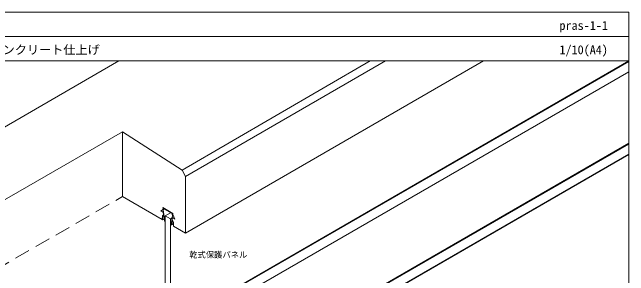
# Model space of a CAD drawing. Units: millimetres, scale not verified. Extents: x -1381 to 1379, y -955 to 955.
# Drawn here: x -143 to 1379, y 305 to 955 of the extents above; entities that cross this region are included whole.
import ezdxf
from ezdxf.enums import TextEntityAlignment as Align

# ---------------------------------------------------------------- set-up
doc = ezdxf.new("R2010")
doc.units = ezdxf.units.MM
doc.header["$LTSCALE"] = 3
doc.linetypes.add('USER1', pattern=[19.05, 12.7, -6.35])
for name, color, linetype, lineweight in [('0-0_0', 7, 'Continuous', 18), ('0-2_KUTAI', 3, 'Continuous', 18), ('0-4_MOJI', 7, 'Continuous', 18), ('0-6_WAKU', 7, 'Continuous', 18), ('0-8_KANAMONO', 4, 'Continuous', 18)]:
    doc.layers.add(name, color=color, linetype=linetype, lineweight=lineweight)
doc.styles.add('ＭＳ ゴシック', font='')
doc.styles.get('ＭＳ ゴシック').set_extended_font_data('MS Gothic')

msp = doc.modelspace()

# ---------------------------------------------------------------- linework, layer by layer
at = {"layer": '0-0_0'}
msp.add_line((-1381.285, 895.011), (1378.715, 895.011), dxfattribs=at)
at = {"layer": '0-2_KUTAI'}
for p, q in [((-1222.868, 59.612), (120.164, 835.011)), ((740.121, 835.011), (276.035, 565.266)), ((284.346, 410.061), (1020.382, 835.011)), ((284.346, 550.061), (777.894, 835.011)), ((-1075.4, -34.989), (128.462, 660.061)), ((128.462, 500.061), (128.462, 660.061)), ((275.929, 565.46), (128.462, 660.061)), ((399.527, 66.561), (1378.715, 631.895)), ((400.827, 65.311), (1378.715, 629.895)), ((422.91, 53.061), (1378.715, 604.895)), ((423.776, 52.561), (1378.715, 603.895)), ((275.929, 565.46), (284.346, 550.061)), ((128.462, 500.061), (226.932, 443.209))]:
    msp.add_line(p, q, dxfattribs=at)
at = {"layer": '0-2_KUTAI', "linetype": 'USER1'}
msp.add_line((-1075.4, -194.989), (128.462, 500.061), dxfattribs=at)
at = {"layer": '0-2_KUTAI'}
msp.add_lwpolyline([(255.158, 426.913), (284.346, 410.061), (284.346, 550.061)], dxfattribs=at)
at = {"layer": '0-6_WAKU'}
for points in [[(1378.715, 835.011), (-1381.285, 835.011), (-1381.285, 955.011), (1378.715, 955.011)], [(-1381.285, -954.989), (1378.715, -954.989), (1378.715, 955.011), (-1381.285, 955.011)]]:
    msp.add_lwpolyline(points, close=True, dxfattribs=at)
at = {"layer": '0-8_KANAMONO'}
for p, q in [((1378.715, 834.895), (248.839, 182.561)), ((1378.715, 833.895), (249.705, 182.061)), ((1378.715, 807.895), (249.705, 156.061)), ((229.473, 466.993), (232.64, 468.821)), ((234.55, 452.719), (247.54, 460.219)), ((227.624, 442.809), (231.711, 445.168)), ((234.55, 452.719), (247.54, 445.219)), ((234.55, 177.311), (234.55, 452.719)), ((247.54, 445.219), (251.68, 447.609)), ((247.54, 176.311), (247.54, 445.219)), ((233.077, 439.661), (234.55, 440.511)), ((249.705, 430.061), (254.233, 432.675))]:
    msp.add_line(p, q, dxfattribs=at)
msp.add_lwpolyline([(230.462, 454.636), (227.376, 452.952), (226.932, 443.209), (227.624, 442.809), (228.069, 452.552), (230.557, 453.91), (232.385, 440.061), (233.077, 439.661), (229.473, 466.993), (230.656, 468.048), (230.656, 469.967), (251.434, 457.97), (251.434, 456.051), (252.617, 453.631), (249.012, 430.461), (249.705, 430.061), (251.533, 441.799), (254.021, 437.569), (254.465, 427.313), (255.158, 426.913), (254.713, 437.169), (251.627, 442.417), (252.56, 448.413), (255.345, 446.805), (255.345, 446.005), (258.365, 444.261), (252.82, 455.613), (252.82, 458.263), (253.513, 457.863), (253.513, 458.663), (228.577, 473.059), (228.577, 472.259), (229.27, 471.859), (229.27, 469.209), (223.724, 464.261), (226.745, 462.517), (226.745, 463.317), (229.53, 461.709)], close=True, dxfattribs=at)

# ---------------------------------------------------------------- texts
at = {"layer": '0-4_MOJI', "style": 'ＭＳ ゴシック'}
msp.add_text('乾式保護パネル', height=14.66, dxfattribs=at).set_placement((293.449, 344.732), align=Align.BOTTOM_LEFT)
at = {"layer": '0-6_WAKU', "style": 'ＭＳ ゴシック'}
for s, p in [('pras-1-1', (1207.776, 905.011)), ('HPXM-035R（立上りHPV-035）工程図／コンクリートアゴ＋立上り乾式保護／断熱／保護コンクリート仕上げ', (-1366.285, 845.011)), ('1/10(A4)', (1207.776, 845.011))]:
    msp.add_text(s, height=21.99, dxfattribs=at).set_placement(p, align=Align.BOTTOM_LEFT)

doc.saveas('drawing.dxf')
